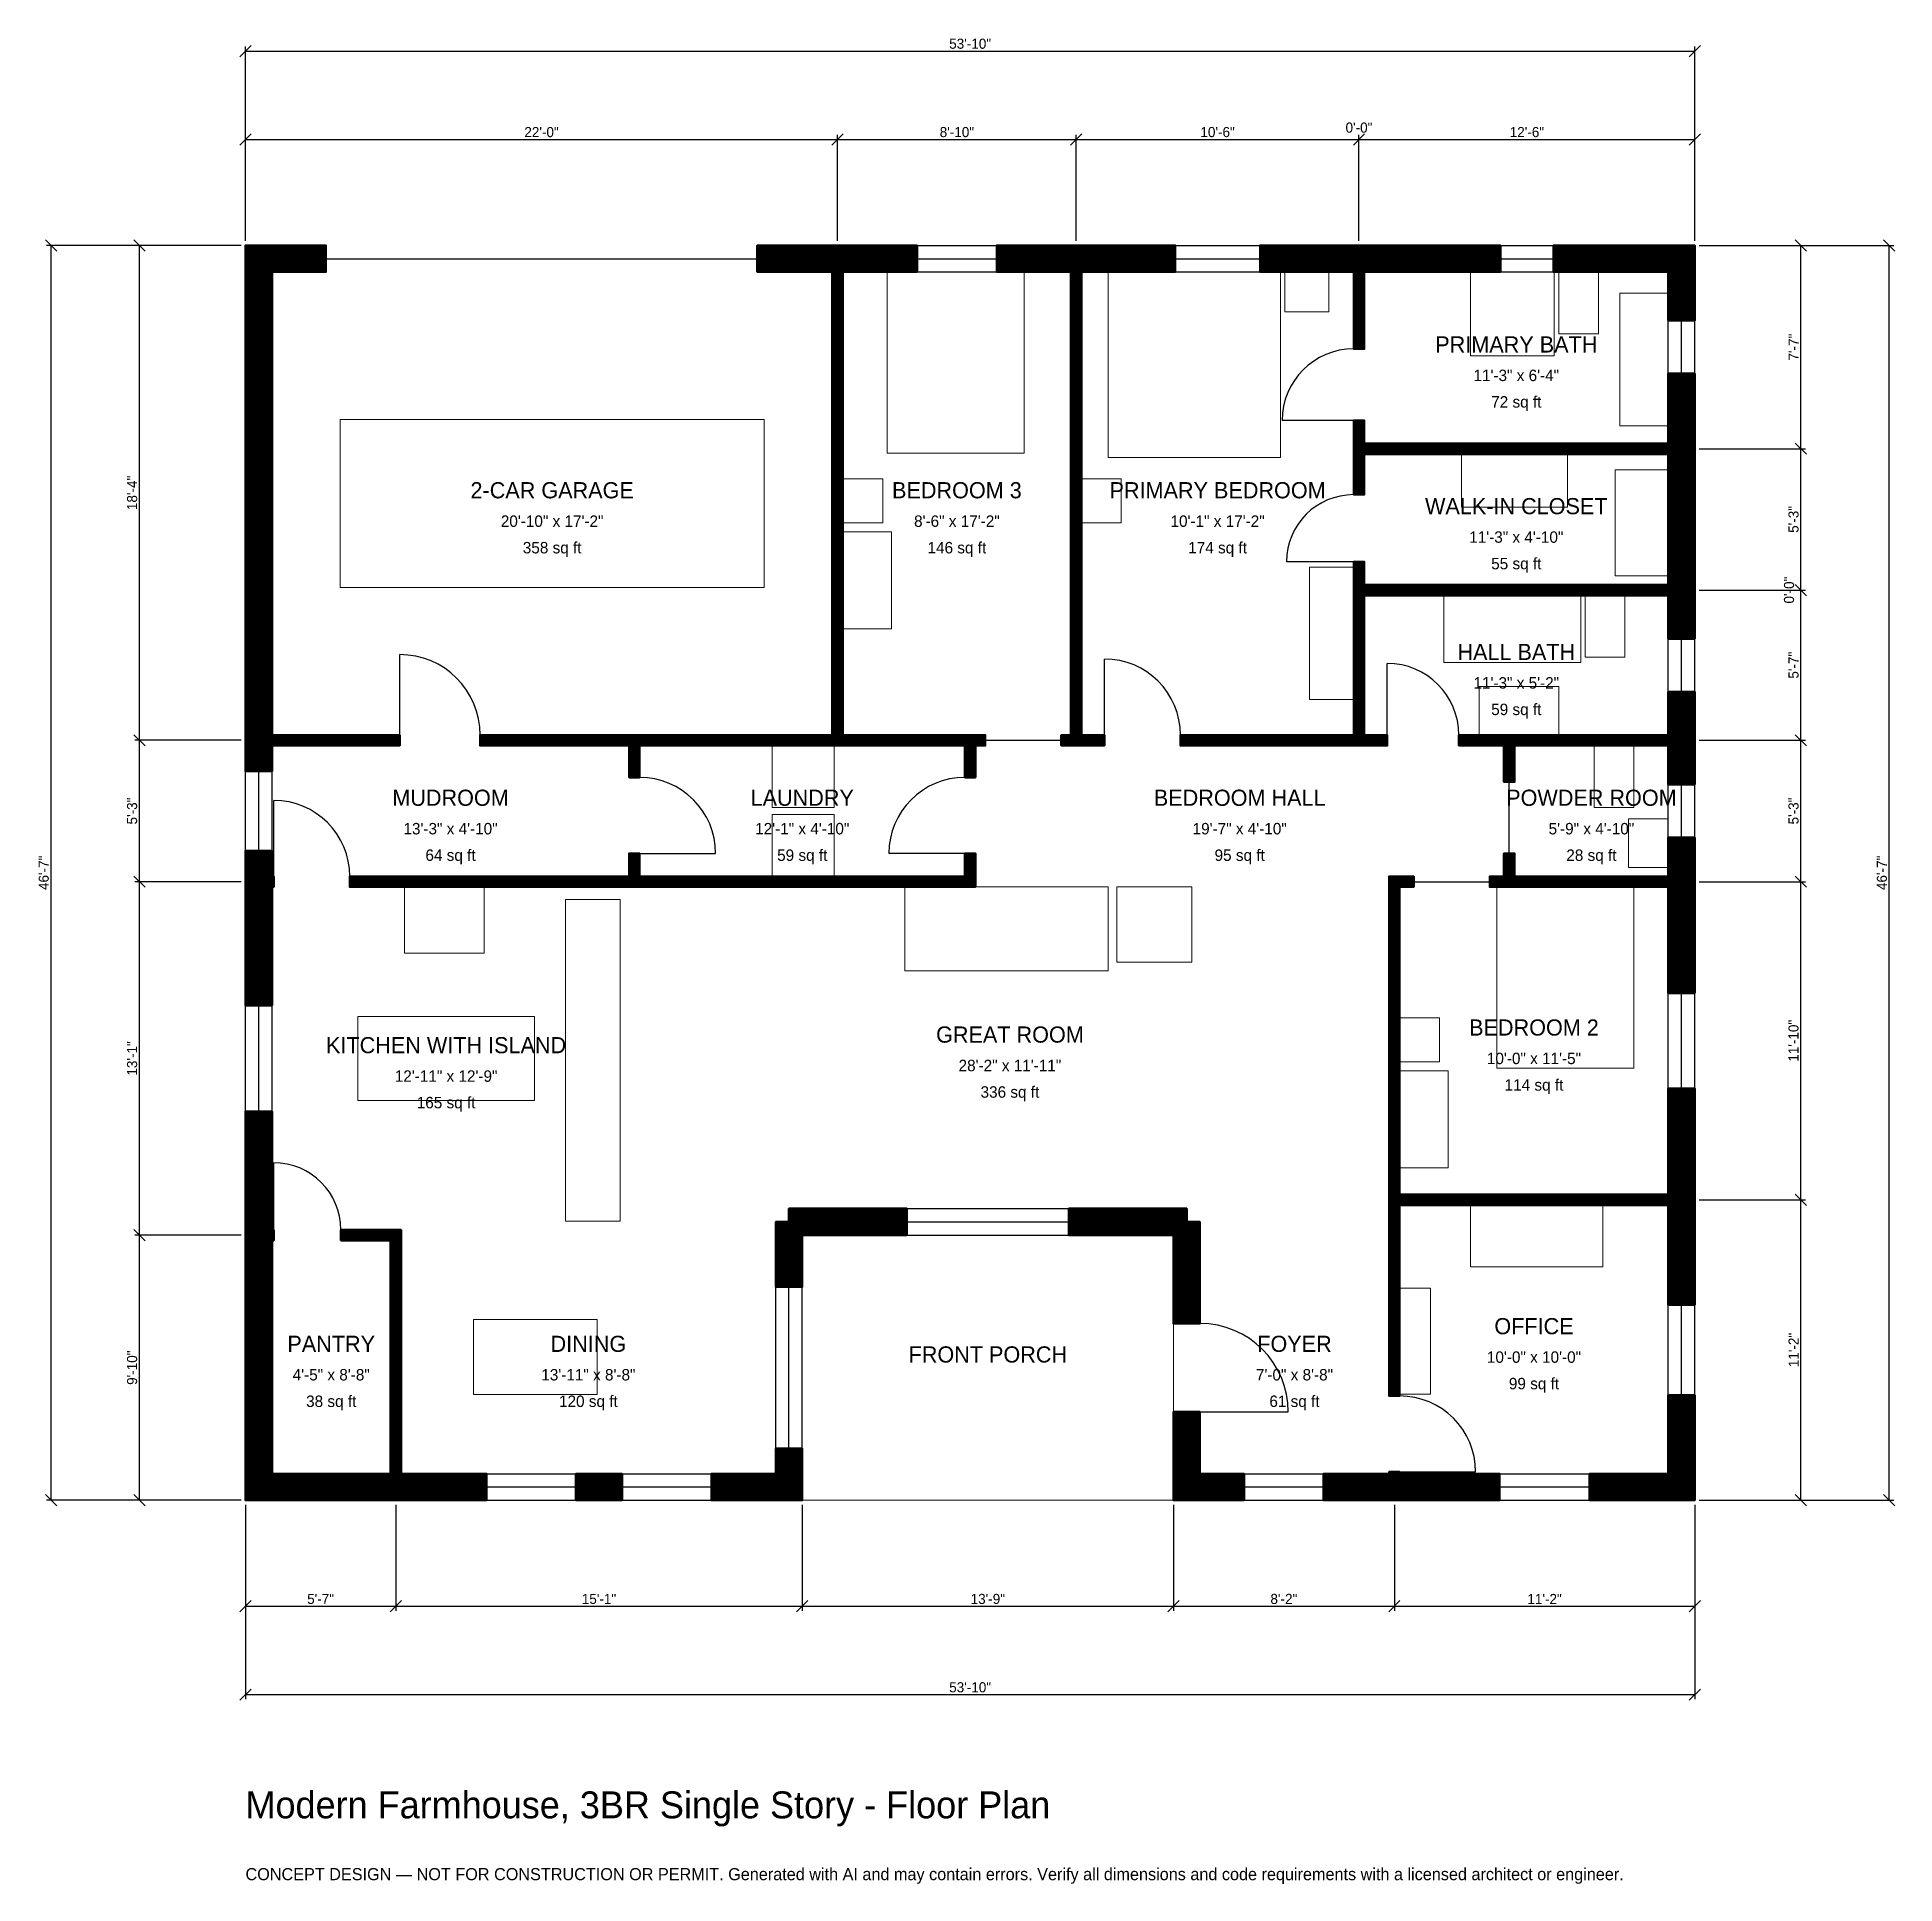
# Model space of a CAD drawing. Header units: inches. Extents: x -93 to 735, y -171 to 652.
import ezdxf
from ezdxf.enums import TextEntityAlignment as Align

# ---------------------------------------------------------------- set-up
doc = ezdxf.new("R2010")
doc.units = ezdxf.units.IN
doc.header["$MEASUREMENT"] = 0
doc.linetypes.add('DASHED', pattern=[0.6, 0.5, -0.1])
for name, color, linetype, lineweight in [('A-ANNO-DIMS', 1, 'Continuous', 13), ('A-ANNO-TEXT', 7, 'Continuous', 18), ('A-AREA-IDEN', 7, 'Continuous', 18), ('A-DOOR', 2, 'Continuous', 25), ('A-FLOR-FIXT', 9, 'Continuous', 13), ('A-FURN', 9, 'Continuous', 13), ('A-GLAZ', 4, 'Continuous', 25), ('A-SITE-PAVE', 8, 'Continuous', 13), ('A-WALL', 7, 'Continuous', 50), ('A-WALL-PATT', 8, 'Continuous', 13)]:
    doc.layers.add(name, color=color, linetype=linetype, lineweight=lineweight)
doc.dimstyles.new('PLAN', dxfattribs={"dimtxt": 4.5, "dimasz": 3, "dimexe": 2, "dimexo": 2, "dimgap": 1, "dimtad": 1, "dimdec": 0, "dimlunit": 4, "dimtsz": 2.5, "dimcen": 2.5, "dimclrd": 1, "dimclre": 1, "dimazin": 3, "dimtfac": 1, "dimtmove": 0, "dimatfit": 3})

msp = doc.modelspace()

# ---------------------------------------------------------------- hatches: boundary and pattern name
at = {"layer": 'A-WALL-PATT'}
h = msp.add_hatch(dxfattribs=at)
h.set_pattern_fill('ANSI31', color=8, scale=0.8)
h.paths.add_polyline_path([(509.4488, 0), (509.4488, 0), (505.9055, 0), (480.315, 0), (480.315, 11.811), (505.9055, 11.811), (509.4488, 11.811), (509.4488, 12.5984), (514.1732, 12.5984), (514.1732, 11.811), (517.7165, 11.811), (558.6614, 11.811), (558.6614, 0), (517.7165, 0), (514.1732, 0), (514.1732, 0), (509.4488, 0)])
h.paths.add_polyline_path([(425.1968, 0), (425.1968, 0), (413.3858, 0), (413.3858, 0), (413.3858, 0), (413.3858, 11.811), (413.3858, 11.811), (413.3858, 39.3701), (425.1968, 39.3701), (425.1968, 11.811), (444.8819, 11.811), (444.8819, 0), (425.1968, 0)])
h.paths.add_polyline_path([(413.3858, 118.1102), (366.7323, 118.1102), (366.7323, 129.9213), (419.2913, 129.9213), (419.2913, 124.0157), (425.1968, 124.0157), (425.1968, 78.7402), (413.3858, 78.7402), (413.3858, 118.1102)])
h.paths.add_polyline_path([(248.0315, 118.1102), (248.0315, 95.0787), (236.2205, 95.0787), (236.2205, 124.0157), (242.126, 124.0157), (242.126, 129.9213), (294.685, 129.9213), (294.685, 118.1102), (248.0315, 118.1102)])
h.paths.add_polyline_path([(248.0315, 11.811), (248.0315, 11.811), (248.0315, 0), (248.0315, 0), (248.0315, 0), (248.0315, 0), (236.2205, 0), (236.2205, 0), (207.5459, 0), (207.5459, 11.811), (236.2205, 11.811), (236.2205, 23.0315), (248.0315, 23.0315), (248.0315, 11.811)])
h.paths.add_polyline_path([(147.1785, 0), (147.1785, 11.811), (167.7822, 11.811), (167.7822, 0), (147.1785, 0)])
h.paths.add_polyline_path([(72.8346, 0), (69.2913, 0), (69.2913, 0), (64.5669, 0), (64.5669, 0), (61.0236, 0), (11.811, 0), (11.811, 0), (0, 0), (0, 0), (0, 0), (0, 0), (0, 0), (0, 11.811), (0, 11.811), (0, 112.2047), (0, 115.748), (0, 115.748), (0, 120.4724), (0, 120.4724), (0, 124.0157), (0, 173.2283), (11.811, 173.2283), (11.811, 124.0157), (11.811, 120.4724), (12.5984, 120.4724), (12.5984, 115.748), (11.811, 115.748), (11.811, 112.2047), (11.811, 11.811), (61.0236, 11.811), (64.5669, 11.811), (64.5669, 115.748), (42.5197, 115.748), (42.5197, 120.4724), (64.5669, 120.4724), (69.2913, 120.4724), (69.2913, 115.748), (69.2913, 11.811), (72.8346, 11.811), (107.4147, 11.811), (107.4147, 0), (72.8346, 0)])
h.paths.add_polyline_path([(0, 269.685), (0, 273.2283), (0, 273.2283), (0, 277.9528), (0, 277.9528), (0, 281.4961), (0, 289.3701), (11.811, 289.3701), (11.811, 281.4961), (11.811, 277.9528), (12.5984, 277.9528), (12.5984, 273.2283), (11.811, 273.2283), (11.811, 269.685), (11.811, 220.4724), (0, 220.4724), (0, 269.685)])
h.paths.add_polyline_path([(0, 332.6772), (0, 336.2205), (0, 336.2205), (0, 340.9449), (0, 340.9449), (0, 344.4882), (0, 547.2441), (0, 547.2441), (0, 559.0551), (0, 559.0551), (0, 559.0552), (0, 559.0552), (11.811, 559.0552), (11.811, 559.0551), (35.8268, 559.0551), (35.8268, 547.2441), (11.811, 547.2441), (11.811, 344.4882), (11.811, 340.9449), (68.7008, 340.9449), (68.7008, 336.2205), (11.811, 336.2205), (11.811, 332.6772), (11.811, 324.8031), (0, 324.8031), (0, 332.6772)])
h.paths.add_polyline_path([(257.874, 559.0551), (261.4173, 559.0551), (261.4173, 559.0552), (266.1417, 559.0552), (266.1417, 559.0551), (269.685, 559.0551), (299.2126, 559.0551), (299.2126, 547.2441), (269.685, 547.2441), (266.1417, 547.2441), (266.1417, 340.9449), (320.4724, 340.9449), (325.1969, 340.9449), (329.5276, 340.9449), (329.5276, 336.2205), (325.1969, 336.2205), (325.1969, 322.0472), (320.4724, 322.0472), (320.4724, 336.2205), (266.1417, 336.2205), (261.4173, 336.2205), (175.5906, 336.2205), (175.5906, 322.0472), (170.8661, 322.0472), (170.8661, 336.2205), (104.5276, 336.2205), (104.5276, 340.9449), (170.8661, 340.9449), (175.5906, 340.9449), (261.4173, 340.9449), (261.4173, 547.2441), (257.874, 547.2441), (227.9528, 547.2441), (227.9528, 559.0551), (257.874, 559.0551)])
h.paths.add_polyline_path([(364.1732, 559.0551), (367.7165, 559.0551), (367.7165, 559.0552), (372.4409, 559.0552), (372.4409, 559.0551), (375.9843, 559.0551), (414.1732, 559.0551), (414.1732, 547.2441), (375.9843, 547.2441), (372.4409, 547.2441), (372.4409, 340.9449), (382.6772, 340.9449), (382.6772, 336.2205), (372.4409, 336.2205), (367.7165, 336.2205), (363.3858, 336.2205), (363.3858, 340.9449), (367.7165, 340.9449), (367.7165, 547.2441), (364.1732, 547.2441), (334.6457, 547.2441), (334.6457, 559.0551), (364.1732, 559.0551)])
h.paths.add_polyline_path([(490.1575, 559.0551), (493.7008, 559.0551), (493.7008, 559.0552), (498.4252, 559.0552), (498.4252, 559.0551), (501.9685, 559.0551), (559.0551, 559.0551), (559.0551, 547.2441), (501.9685, 547.2441), (498.4252, 547.2441), (498.4252, 512.9921), (493.7008, 512.9921), (493.7008, 547.2441), (490.1575, 547.2441), (451.9685, 547.2441), (451.9685, 559.0551), (490.1575, 559.0551)])
h.paths.add_polyline_path([(633.8583, 559.0551), (633.8583, 559.0552), (645.6693, 559.0552), (645.6693, 559.0551), (645.6693, 559.0551), (645.6693, 547.2441), (645.6693, 547.2441), (645.6693, 525.5906), (633.8583, 525.5906), (633.8583, 547.2441), (582.6772, 547.2441), (582.6772, 559.0551), (633.8583, 559.0551)])
h.paths.add_polyline_path([(645.6693, 474.4094), (645.6693, 470.8661), (645.6693, 470.8661), (645.6693, 466.1417), (645.6693, 466.1417), (645.6693, 462.5984), (645.6693, 411.4173), (645.6693, 407.874), (645.6693, 407.874), (645.6693, 403.1496), (645.6693, 403.1496), (645.6693, 399.6063), (645.6693, 383.8583), (633.8583, 383.8583), (633.8583, 399.6063), (633.8583, 403.1496), (498.4252, 403.1496), (498.4252, 340.9449), (508.6614, 340.9449), (508.6614, 336.2205), (498.4252, 336.2205), (493.7008, 336.2205), (493.7008, 336.2205), (416.5354, 336.2205), (416.5354, 340.9449), (493.7008, 340.9449), (493.7008, 340.9449), (493.7008, 403.1496), (493.7008, 403.1496), (493.7008, 407.874), (493.7008, 407.874), (493.7008, 418.1102), (498.4252, 418.1102), (498.4252, 407.874), (633.8583, 407.874), (633.8583, 411.4173), (633.8583, 462.5984), (633.8583, 466.1417), (498.4252, 466.1417), (498.4252, 448.0315), (493.7008, 448.0315), (493.7008, 466.1417), (493.7008, 466.1417), (493.7008, 470.8661), (493.7008, 470.8661), (493.7008, 481.1024), (498.4252, 481.1024), (498.4252, 470.8661), (633.8583, 470.8661), (633.8583, 474.4094), (633.8583, 501.9685), (645.6693, 501.9685), (645.6693, 474.4094)])
h.paths.add_polyline_path([(645.6693, 344.4882), (645.6693, 344.4882), (645.6693, 340.9449), (645.6693, 340.9449), (645.6693, 336.2205), (645.6693, 336.2205), (645.6693, 318.8976), (633.8583, 318.8976), (633.8583, 332.6772), (633.8583, 332.6772), (633.8583, 336.2205), (565.3543, 336.2205), (565.3543, 320.0787), (560.6299, 320.0787), (560.6299, 336.2205), (540.5512, 336.2205), (540.5512, 340.9449), (560.6299, 340.9449), (560.6299, 340.9449), (565.3543, 340.9449), (633.8583, 340.9449), (633.8583, 360.2362), (645.6693, 360.2362), (645.6693, 344.4882)])
h.paths.add_polyline_path([(645.6693, 277.9528), (645.6693, 277.9528), (645.6693, 273.2283), (645.6693, 273.2283), (645.6693, 269.685), (645.6693, 269.685), (645.6693, 225.9843), (633.8583, 225.9843), (633.8583, 273.2283), (565.3543, 273.2283), (560.6299, 273.2283), (560.6299, 273.2283), (554.3307, 273.2283), (554.3307, 277.9528), (560.6299, 277.9528), (560.6299, 288.189), (565.3543, 288.189), (565.3543, 277.9528), (633.8583, 277.9528), (633.8583, 281.4961), (633.8583, 281.4961), (633.8583, 295.2756), (645.6693, 295.2756), (645.6693, 277.9528)])
h.paths.add_polyline_path([(645.6693, 139.7638), (645.6693, 136.2205), (645.6693, 136.2205), (645.6693, 131.4961), (645.6693, 131.4961), (645.6693, 127.9528), (645.6693, 87.0079), (633.8583, 87.0079), (633.8583, 127.9528), (633.8583, 131.4961), (514.1732, 131.4961), (514.1732, 120.4724), (514.1732, 115.748), (514.1732, 46.4567), (509.4488, 46.4567), (509.4488, 115.748), (509.4488, 120.4724), (509.4488, 131.4961), (509.4488, 136.2205), (509.4488, 273.2283), (509.4488, 277.9528), (514.1732, 277.9528), (520.4724, 277.9528), (520.4724, 273.2283), (514.1732, 273.2283), (514.1732, 136.2205), (633.8583, 136.2205), (633.8583, 139.7638), (633.8583, 183.4646), (645.6693, 183.4646), (645.6693, 139.7638)])
h.paths.add_polyline_path([(645.6693, 11.811), (645.6693, 11.811), (645.6693, 0), (645.6693, 0), (645.6693, 0), (633.8583, 0), (633.8583, 0), (598.8189, 0), (598.8189, 11.811), (633.8583, 11.811), (633.8583, 46.8504), (645.6693, 46.8504), (645.6693, 11.811)])
h.paths.add_polyline_path([(325.1969, 277.9528), (325.1969, 273.2283), (320.4724, 273.2283), (175.5906, 273.2283), (171.6535, 273.2283), (170.8661, 273.2283), (166.9291, 273.2283), (46.4567, 273.2283), (46.4567, 277.9528), (166.9291, 277.9528), (170.8661, 277.9528), (170.8661, 288.189), (175.5906, 288.189), (175.5906, 277.9528), (320.4724, 277.9528), (320.4724, 288.189), (325.1969, 288.189), (325.1969, 277.9528)])

# ---------------------------------------------------------------- linework, layer by layer
at = {"layer": 'A-DOOR', "linetype": 'DASHED'}
msp.add_line((35.8268, 553.1496), (227.9528, 553.1496), dxfattribs=at)
at = {"layer": 'A-DOOR'}
for p, q in [((493.7008, 481.1024), (461.811, 481.1024)), ((493.7008, 418.1102), (463.7795, 418.1102)), ((68.7008, 340.9449), (68.7008, 376.7717)), ((382.6772, 340.9449), (382.6772, 374.8031)), ((508.6614, 340.9449), (508.6614, 372.8346)), ((329.5276, 338.5827), (363.3858, 338.5827)), ((562.9921, 288.189), (562.9921, 320.0787)), ((12.5984, 277.9528), (12.5984, 311.811)), ((175.5906, 288.189), (209.4488, 288.189)), ((320.4724, 288.189), (286.6142, 288.189)), ((520.4724, 275.5906), (554.3307, 275.5906)), ((12.5984, 120.4724), (12.5984, 150.3937)), ((425.1968, 39.3701), (464.5669, 39.3701)), ((514.1732, 12.5984), (548.0315, 12.5984))]:
    msp.add_line(p, q, dxfattribs=at)
for centre, radius, start, end in [((493.7008, 481.1024), 31.8898, 90, 180), ((493.7008, 418.1102), 29.9213, 90, 180), ((68.7008, 340.9449), 35.8268, 0, 90), ((382.6772, 340.9449), 33.8583, 0, 90), ((508.6614, 340.9449), 31.8898, 0, 90), ((175.5906, 288.189), 33.8583, 0, 90), ((320.4724, 288.189), 33.8583, 90, 180), ((12.5984, 277.9528), 33.8583, 0, 90), ((12.5984, 120.4724), 29.9213, 0, 90), ((425.1968, 39.3701), 39.3701, 0, 90), ((514.1732, 12.5984), 33.8583, 0, 90)]:
    msp.add_arc(centre, radius, start, end, dxfattribs=at)
at = {"layer": 'A-FLOR-FIXT'}
for points in [[(545.6693, 509.8425), (583.0709, 509.8425), (583.0709, 547.2441), (545.6693, 547.2441)], [(585.0394, 519.685), (602.7559, 519.685), (602.7559, 547.2441), (585.0394, 547.2441)], [(612.2047, 478.7402), (633.8583, 478.7402), (633.8583, 537.7953), (612.2047, 537.7953)], [(533.8583, 373.2283), (594.8819, 373.2283), (594.8819, 403.1496), (533.8583, 403.1496)], [(596.8504, 375.5906), (614.5669, 375.5906), (614.5669, 403.1496), (596.8504, 403.1496)], [(549.6063, 340.9449), (585.0394, 340.9449), (585.0394, 362.5984), (549.6063, 362.5984)], [(600.7874, 308.6614), (618.5039, 308.6614), (618.5039, 336.2205), (600.7874, 336.2205)], [(616.1417, 281.8898), (633.8583, 281.8898), (633.8583, 303.5433), (616.1417, 303.5433)], [(142.5197, 124.4094), (166.9291, 124.4094), (166.9291, 267.7165), (142.5197, 267.7165)], [(50, 178.1496), (128.7402, 178.1496), (128.7402, 215.5512), (50, 215.5512)]]:
    msp.add_lwpolyline(points, close=True, dxfattribs=at)
at = {"layer": 'A-FURN'}
for points in [[(285.8268, 466.5354), (346.8504, 466.5354), (346.8504, 547.2441), (285.8268, 547.2441)], [(384.252, 464.5669), (461.0236, 464.5669), (461.0236, 547.2441), (384.252, 547.2441)], [(462.9921, 529.5276), (482.6772, 529.5276), (482.6772, 547.2441), (462.9921, 547.2441)], [(42.126, 406.6929), (231.1024, 406.6929), (231.1024, 481.4961), (42.126, 481.4961)], [(541.7323, 442.5197), (588.9764, 442.5197), (588.9764, 466.1417), (541.7323, 466.1417)], [(610.2362, 411.811), (633.8583, 411.811), (633.8583, 459.0551), (610.2362, 459.0551)], [(266.1417, 435.4331), (283.8583, 435.4331), (283.8583, 455.1181), (266.1417, 455.1181)], [(372.4409, 435.4331), (390.1575, 435.4331), (390.1575, 455.1181), (372.4409, 455.1181)], [(266.1417, 388.189), (287.7953, 388.189), (287.7953, 431.4961), (266.1417, 431.4961)], [(474.0157, 356.6929), (493.7008, 356.6929), (493.7008, 415.748), (474.0157, 415.748)], [(234.6457, 308.6614), (262.2047, 308.6614), (262.2047, 336.2205), (234.6457, 336.2205)], [(234.6457, 277.9528), (262.2047, 277.9528), (262.2047, 305.5118), (234.6457, 305.5118)], [(70.8661, 243.7008), (106.2992, 243.7008), (106.2992, 273.2283), (70.8661, 273.2283)], [(293.7008, 235.8268), (384.252, 235.8268), (384.252, 273.2283), (293.7008, 273.2283)], [(388.189, 239.7638), (421.6535, 239.7638), (421.6535, 273.2283), (388.189, 273.2283)], [(557.4803, 192.5197), (618.5039, 192.5197), (618.5039, 273.2283), (557.4803, 273.2283)], [(514.1732, 195.2756), (531.8898, 195.2756), (531.8898, 214.9606), (514.1732, 214.9606)], [(514.1732, 148.0315), (535.8268, 148.0315), (535.8268, 191.3386), (514.1732, 191.3386)], [(545.6693, 103.937), (604.7244, 103.937), (604.7244, 131.4961), (545.6693, 131.4961)], [(514.1732, 47.2441), (527.9528, 47.2441), (527.9528, 94.4882), (514.1732, 94.4882)], [(101.5748, 47.0472), (156.6929, 47.0472), (156.6929, 80.5118), (101.5748, 80.5118)]]:
    msp.add_lwpolyline(points, close=True, dxfattribs=at)
at = {"layer": 'A-GLAZ'}
for p, q in [((299.2126, 559.0551), (334.6457, 559.0551)), ((414.1732, 559.0551), (451.9685, 559.0551)), ((559.0551, 559.0551), (582.6772, 559.0551)), ((299.2126, 553.1496), (334.6457, 553.1496)), ((299.2126, 547.2441), (334.6457, 547.2441)), ((414.1732, 553.1496), (451.9685, 553.1496)), ((414.1732, 547.2441), (451.9685, 547.2441)), ((559.0551, 553.1496), (582.6772, 553.1496)), ((559.0551, 547.2441), (582.6772, 547.2441)), ((633.8583, 501.9685), (633.8583, 525.5906)), ((639.7638, 501.9685), (639.7638, 525.5906)), ((645.6693, 501.9685), (645.6693, 525.5906)), ((633.8583, 360.2362), (633.8583, 383.8583)), ((639.7638, 360.2362), (639.7638, 383.8583)), ((645.6693, 360.2362), (645.6693, 383.8583)), ((0, 289.3701), (0, 324.8031)), ((5.9055, 289.3701), (5.9055, 324.8031)), ((11.811, 289.3701), (11.811, 324.8031)), ((633.8583, 295.2756), (633.8583, 318.8976)), ((639.7638, 295.2756), (639.7638, 318.8976)), ((645.6693, 295.2756), (645.6693, 318.8976)), ((633.8583, 183.4646), (633.8583, 225.9843)), ((639.7638, 183.4646), (639.7638, 225.9843)), ((645.6693, 183.4646), (645.6693, 225.9843)), ((0, 173.2283), (0, 220.4724)), ((5.9055, 173.2283), (5.9055, 220.4724)), ((11.811, 173.2283), (11.811, 220.4724)), ((294.685, 129.9213), (366.7323, 129.9213)), ((294.685, 124.0157), (366.7323, 124.0157)), ((294.685, 118.1102), (366.7323, 118.1102)), ((236.2205, 23.0315), (236.2205, 95.0787)), ((242.126, 23.0315), (242.126, 95.0787)), ((248.0315, 23.0315), (248.0315, 95.0787)), ((633.8583, 46.8504), (633.8583, 87.0079)), ((639.7638, 46.8504), (639.7638, 87.0079)), ((645.6693, 46.8504), (645.6693, 87.0079)), ((107.4147, 11.811), (147.1785, 11.811)), ((167.7822, 11.811), (207.5459, 11.811)), ((444.8819, 11.811), (480.315, 11.811)), ((558.6614, 11.811), (598.8189, 11.811)), ((107.4147, 5.9055), (147.1785, 5.9055)), ((107.4147, 0), (147.1785, 0)), ((167.7822, 5.9055), (207.5459, 5.9055)), ((167.7822, 0), (207.5459, 0)), ((444.8819, 5.9055), (480.315, 5.9055)), ((444.8819, 0), (480.315, 0)), ((558.6614, 5.9055), (598.8189, 5.9055)), ((558.6614, 0), (598.8189, 0))]:
    msp.add_line(p, q, dxfattribs=at)
at = {"layer": 'A-SITE-PAVE', "linetype": 'DASHED'}
msp.add_lwpolyline([(248.0315, 0), (413.3858, 0), (413.3858, 118.1102), (248.0315, 118.1102)], close=True, dxfattribs=at)
at = {"layer": 'A-WALL'}
for points in [[(0, 332.6772), (0, 336.2205), (0, 336.2205), (0, 340.9449), (0, 340.9449), (0, 344.4882), (0, 547.2441), (0, 547.2441), (0, 559.0551), (0, 559.0551), (0, 559.0552), (0, 559.0552), (11.811, 559.0552), (11.811, 559.0551), (35.8268, 559.0551), (35.8268, 547.2441), (11.811, 547.2441), (11.811, 344.4882), (11.811, 340.9449), (68.7008, 340.9449), (68.7008, 336.2205), (11.811, 336.2205), (11.811, 332.6772), (11.811, 324.8031), (0, 324.8031), (0, 332.6772)], [(257.874, 559.0551), (261.4173, 559.0551), (261.4173, 559.0552), (266.1417, 559.0552), (266.1417, 559.0551), (269.685, 559.0551), (299.2126, 559.0551), (299.2126, 547.2441), (269.685, 547.2441), (266.1417, 547.2441), (266.1417, 340.9449), (320.4724, 340.9449), (325.1969, 340.9449), (329.5276, 340.9449), (329.5276, 336.2205), (325.1969, 336.2205), (325.1969, 322.0472), (320.4724, 322.0472), (320.4724, 336.2205), (266.1417, 336.2205), (261.4173, 336.2205), (175.5906, 336.2205), (175.5906, 322.0472), (170.8661, 322.0472), (170.8661, 336.2205), (104.5276, 336.2205), (104.5276, 340.9449), (170.8661, 340.9449), (175.5906, 340.9449), (261.4173, 340.9449), (261.4173, 547.2441), (257.874, 547.2441), (227.9528, 547.2441), (227.9528, 559.0551), (257.874, 559.0551)], [(364.1732, 559.0551), (367.7165, 559.0551), (367.7165, 559.0552), (372.4409, 559.0552), (372.4409, 559.0551), (375.9843, 559.0551), (414.1732, 559.0551), (414.1732, 547.2441), (375.9843, 547.2441), (372.4409, 547.2441), (372.4409, 340.9449), (382.6772, 340.9449), (382.6772, 336.2205), (372.4409, 336.2205), (367.7165, 336.2205), (363.3858, 336.2205), (363.3858, 340.9449), (367.7165, 340.9449), (367.7165, 547.2441), (364.1732, 547.2441), (334.6457, 547.2441), (334.6457, 559.0551), (364.1732, 559.0551)], [(490.1575, 559.0551), (493.7008, 559.0551), (493.7008, 559.0552), (498.4252, 559.0552), (498.4252, 559.0551), (501.9685, 559.0551), (559.0551, 559.0551), (559.0551, 547.2441), (501.9685, 547.2441), (498.4252, 547.2441), (498.4252, 512.9921), (493.7008, 512.9921), (493.7008, 547.2441), (490.1575, 547.2441), (451.9685, 547.2441), (451.9685, 559.0551), (490.1575, 559.0551)], [(633.8583, 559.0551), (633.8583, 559.0552), (645.6693, 559.0552), (645.6693, 559.0551), (645.6693, 559.0551), (645.6693, 547.2441), (645.6693, 547.2441), (645.6693, 525.5906), (633.8583, 525.5906), (633.8583, 547.2441), (582.6772, 547.2441), (582.6772, 559.0551), (633.8583, 559.0551)], [(645.6693, 474.4094), (645.6693, 470.8661), (645.6693, 470.8661), (645.6693, 466.1417), (645.6693, 466.1417), (645.6693, 462.5984), (645.6693, 411.4173), (645.6693, 407.874), (645.6693, 407.874), (645.6693, 403.1496), (645.6693, 403.1496), (645.6693, 399.6063), (645.6693, 383.8583), (633.8583, 383.8583), (633.8583, 399.6063), (633.8583, 403.1496), (498.4252, 403.1496), (498.4252, 340.9449), (508.6614, 340.9449), (508.6614, 336.2205), (498.4252, 336.2205), (493.7008, 336.2205), (493.7008, 336.2205), (416.5354, 336.2205), (416.5354, 340.9449), (493.7008, 340.9449), (493.7008, 340.9449), (493.7008, 403.1496), (493.7008, 403.1496), (493.7008, 407.874), (493.7008, 407.874), (493.7008, 418.1102), (498.4252, 418.1102), (498.4252, 407.874), (633.8583, 407.874), (633.8583, 411.4173), (633.8583, 462.5984), (633.8583, 466.1417), (498.4252, 466.1417), (498.4252, 448.0315), (493.7008, 448.0315), (493.7008, 466.1417), (493.7008, 466.1417), (493.7008, 470.8661), (493.7008, 470.8661), (493.7008, 481.1024), (498.4252, 481.1024), (498.4252, 470.8661), (633.8583, 470.8661), (633.8583, 474.4094), (633.8583, 501.9685), (645.6693, 501.9685), (645.6693, 474.4094)], [(645.6693, 344.4882), (645.6693, 344.4882), (645.6693, 340.9449), (645.6693, 340.9449), (645.6693, 336.2205), (645.6693, 336.2205), (645.6693, 318.8976), (633.8583, 318.8976), (633.8583, 332.6772), (633.8583, 332.6772), (633.8583, 336.2205), (565.3543, 336.2205), (565.3543, 320.0787), (560.6299, 320.0787), (560.6299, 336.2205), (540.5512, 336.2205), (540.5512, 340.9449), (560.6299, 340.9449), (560.6299, 340.9449), (565.3543, 340.9449), (633.8583, 340.9449), (633.8583, 360.2362), (645.6693, 360.2362), (645.6693, 344.4882)], [(645.6693, 277.9528), (645.6693, 277.9528), (645.6693, 273.2283), (645.6693, 273.2283), (645.6693, 269.685), (645.6693, 269.685), (645.6693, 225.9843), (633.8583, 225.9843), (633.8583, 273.2283), (565.3543, 273.2283), (560.6299, 273.2283), (560.6299, 273.2283), (554.3307, 273.2283), (554.3307, 277.9528), (560.6299, 277.9528), (560.6299, 288.189), (565.3543, 288.189), (565.3543, 277.9528), (633.8583, 277.9528), (633.8583, 281.4961), (633.8583, 281.4961), (633.8583, 295.2756), (645.6693, 295.2756), (645.6693, 277.9528)], [(0, 269.685), (0, 273.2283), (0, 273.2283), (0, 277.9528), (0, 277.9528), (0, 281.4961), (0, 289.3701), (11.811, 289.3701), (11.811, 281.4961), (11.811, 277.9528), (12.5984, 277.9528), (12.5984, 273.2283), (11.811, 273.2283), (11.811, 269.685), (11.811, 220.4724), (0, 220.4724), (0, 269.685)], [(325.1969, 277.9528), (325.1969, 273.2283), (320.4724, 273.2283), (175.5906, 273.2283), (171.6535, 273.2283), (170.8661, 273.2283), (166.9291, 273.2283), (46.4567, 273.2283), (46.4567, 277.9528), (166.9291, 277.9528), (170.8661, 277.9528), (170.8661, 288.189), (175.5906, 288.189), (175.5906, 277.9528), (320.4724, 277.9528), (320.4724, 288.189), (325.1969, 288.189), (325.1969, 277.9528)], [(645.6693, 139.7638), (645.6693, 136.2205), (645.6693, 136.2205), (645.6693, 131.4961), (645.6693, 131.4961), (645.6693, 127.9528), (645.6693, 87.0079), (633.8583, 87.0079), (633.8583, 127.9528), (633.8583, 131.4961), (514.1732, 131.4961), (514.1732, 120.4724), (514.1732, 115.748), (514.1732, 46.4567), (509.4488, 46.4567), (509.4488, 115.748), (509.4488, 120.4724), (509.4488, 131.4961), (509.4488, 136.2205), (509.4488, 273.2283), (509.4488, 277.9528), (514.1732, 277.9528), (520.4724, 277.9528), (520.4724, 273.2283), (514.1732, 273.2283), (514.1732, 136.2205), (633.8583, 136.2205), (633.8583, 139.7638), (633.8583, 183.4646), (645.6693, 183.4646), (645.6693, 139.7638)], [(72.8346, 0), (69.2913, 0), (69.2913, 0), (64.5669, 0), (64.5669, 0), (61.0236, 0), (11.811, 0), (11.811, 0), (0, 0), (0, 0), (0, 0), (0, 0), (0, 0), (0, 11.811), (0, 11.811), (0, 112.2047), (0, 115.748), (0, 115.748), (0, 120.4724), (0, 120.4724), (0, 124.0157), (0, 173.2283), (11.811, 173.2283), (11.811, 124.0157), (11.811, 120.4724), (12.5984, 120.4724), (12.5984, 115.748), (11.811, 115.748), (11.811, 112.2047), (11.811, 11.811), (61.0236, 11.811), (64.5669, 11.811), (64.5669, 115.748), (42.5197, 115.748), (42.5197, 120.4724), (64.5669, 120.4724), (69.2913, 120.4724), (69.2913, 115.748), (69.2913, 11.811), (72.8346, 11.811), (107.4147, 11.811), (107.4147, 0), (72.8346, 0)], [(248.0315, 118.1102), (248.0315, 95.0787), (236.2205, 95.0787), (236.2205, 124.0157), (242.126, 124.0157), (242.126, 129.9213), (294.685, 129.9213), (294.685, 118.1102), (248.0315, 118.1102)], [(413.3858, 118.1102), (366.7323, 118.1102), (366.7323, 129.9213), (419.2913, 129.9213), (419.2913, 124.0157), (425.1968, 124.0157), (425.1968, 78.7402), (413.3858, 78.7402), (413.3858, 118.1102)], [(645.6693, 11.811), (645.6693, 11.811), (645.6693, 0), (645.6693, 0), (645.6693, 0), (633.8583, 0), (633.8583, 0), (598.8189, 0), (598.8189, 11.811), (633.8583, 11.811), (633.8583, 46.8504), (645.6693, 46.8504), (645.6693, 11.811)], [(425.1968, 0), (425.1968, 0), (413.3858, 0), (413.3858, 0), (413.3858, 0), (413.3858, 11.811), (413.3858, 11.811), (413.3858, 39.3701), (425.1968, 39.3701), (425.1968, 11.811), (444.8819, 11.811), (444.8819, 0), (425.1968, 0)], [(248.0315, 11.811), (248.0315, 11.811), (248.0315, 0), (248.0315, 0), (248.0315, 0), (248.0315, 0), (236.2205, 0), (236.2205, 0), (207.5459, 0), (207.5459, 11.811), (236.2205, 11.811), (236.2205, 23.0315), (248.0315, 23.0315), (248.0315, 11.811)], [(147.1785, 0), (147.1785, 11.811), (167.7822, 11.811), (167.7822, 0), (147.1785, 0)], [(509.4488, 0), (509.4488, 0), (505.9055, 0), (480.315, 0), (480.315, 11.811), (505.9055, 11.811), (509.4488, 11.811), (509.4488, 12.5984), (514.1732, 12.5984), (514.1732, 11.811), (517.7165, 11.811), (558.6614, 11.811), (558.6614, 0), (517.7165, 0), (514.1732, 0), (514.1732, 0), (509.4488, 0)]]:
    msp.add_lwpolyline(points, close=True, dxfattribs=at)

# ---------------------------------------------------------------- texts
at = {"layer": 'A-ANNO-TEXT'}
for s, height, p in [('Modern Farmhouse, 3BR Single Story - Floor Plan', 12, (0, -141.7323)), ('CONCEPT DESIGN — NOT FOR CONSTRUCTION OR PERMIT. Generated with AI and may contain errors. Verify all dimensions and code requirements with a licensed architect or engineer.', 5.4, (0, -169.2913))]:
    msp.add_text(s, height=height, dxfattribs=at).set_placement(p)
at = {"layer": 'A-AREA-IDEN'}
for s, height, p in [('PRIMARY BATH', 7.2, (566.1417, 514.9606)), ('11\'-3" x 6\'-4"', 5.1, (566.1417, 501.1811)), ('72 sq ft', 5.1, (566.1417, 489.3701)), ('2-CAR GARAGE', 7.2, (136.6142, 450)), ('BEDROOM 3', 7.2, (316.9291, 450)), ('PRIMARY BEDROOM', 7.2, (433.0709, 450)), ('20\'-10" x 17\'-2"', 5.1, (136.6142, 436.2205)), ('8\'-6" x 17\'-2"', 5.1, (316.9291, 436.2205)), ('10\'-1" x 17\'-2"', 5.1, (433.0709, 436.2205)), ('WALK-IN CLOSET', 7.2, (566.1417, 442.9134)), ('11\'-3" x 4\'-10"', 5.1, (566.1417, 429.1339)), ('358 sq ft', 5.1, (136.6142, 424.4094)), ('146 sq ft', 5.1, (316.9291, 424.4094)), ('174 sq ft', 5.1, (433.0709, 424.4094)), ('55 sq ft', 5.1, (566.1417, 417.3228)), ('HALL BATH', 7.2, (566.1417, 377.9528)), ('11\'-3" x 5\'-2"', 5.1, (566.1417, 364.1732)), ('59 sq ft', 5.1, (566.1417, 352.3622)), ('MUDROOM', 7.2, (91.3386, 312.9921)), ('LAUNDRY', 7.2, (248.0315, 312.9921)), ('BEDROOM HALL', 7.2, (442.9134, 312.9921)), ('POWDER ROOM', 7.2, (599.6063, 312.9921)), ('13\'-3" x 4\'-10"', 5.1, (91.3386, 299.2126)), ('12\'-1" x 4\'-10"', 5.1, (248.0315, 299.2126)), ('19\'-7" x 4\'-10"', 5.1, (442.9134, 299.2126)), ('5\'-9" x 4\'-10"', 5.1, (599.6063, 299.2126)), ('64 sq ft', 5.1, (91.3386, 287.4016)), ('59 sq ft', 5.1, (248.0315, 287.4016)), ('95 sq ft', 5.1, (442.9134, 287.4016)), ('28 sq ft', 5.1, (599.6063, 287.4016)), ('GREAT ROOM', 7.2, (340.5512, 207.4803)), ('BEDROOM 2', 7.2, (574.0157, 210.6299)), ('KITCHEN WITH ISLAND', 7.2, (89.3701, 202.7559)), ('10\'-0" x 11\'-5"', 5.1, (574.0157, 196.8504)), ('12\'-11" x 12\'-9"', 5.1, (89.3701, 188.9764)), ('28\'-2" x 11\'-11"', 5.1, (340.5512, 193.7008)), ('336 sq ft', 5.1, (340.5512, 181.8898)), ('114 sq ft', 5.1, (574.0157, 185.0394)), ('165 sq ft', 5.1, (89.3701, 177.1654)), ('OFFICE', 7.2, (574.0157, 77.5591)), ('PANTRY', 7.2, (38.189, 69.685)), ('DINING', 7.2, (152.7559, 69.685)), ('FRONT PORCH', 7.2, (330.7087, 64.9606)), ('FOYER', 7.2, (467.3228, 69.685)), ('10\'-0" x 10\'-0"', 5.1, (574.0157, 63.7795)), ('4\'-5" x 8\'-8"', 5.1, (38.189, 55.9055)), ('13\'-11" x 8\'-8"', 5.1, (152.7559, 55.9055)), ('7\'-0" x 8\'-8"', 5.1, (467.3228, 55.9055)), ('99 sq ft', 5.1, (574.0157, 51.9685)), ('38 sq ft', 5.1, (38.189, 44.0945)), ('120 sq ft', 5.1, (152.7559, 44.0945)), ('61 sq ft', 5.1, (467.3228, 44.0945))]:
    msp.add_text(s, height=height, dxfattribs=at).set_placement(p, align=Align.MIDDLE_CENTER)

# ---------------------------------------------------------------- dimensions: what is measured, and where the dimension line sits
at = {"layer": 'A-ANNO-DIMS'}
for base, p1, p2, text in [((0, 645.6693), (0, 559.0551), (645.6693, 559.0551), '53\'-10"'), ((0, 606.2992), (0, 559.0551), (263.7795, 559.0551), '22\'-0"'), ((263.7795, 606.2992), (263.7795, 559.0551), (370.0787, 559.0551), '8\'-10"'), ((370.0787, 606.2992), (370.0787, 559.0551), (496.063, 559.0551), '10\'-6"'), ((496.063, 606.2992), (496.063, 559.0551), (496.063, 559.0551), '0\'-0"'), ((496.063, 606.2992), (496.063, 559.0551), (645.6693, 559.0551), '12\'-6"'), ((0, -47.2441), (0, 0), (66.9291, 0), '5\'-7"'), ((0, -86.6142), (0, 0), (645.6693, 0), '53\'-10"'), ((66.9291, -47.2441), (66.9291, 0), (248.0315, 0), '15\'-1"'), ((248.0315, -47.2441), (248.0315, 0), (413.3858, 0), '13\'-9"'), ((413.3858, -47.2441), (413.3858, 0), (511.811, 0), '8\'-2"'), ((511.811, -47.2441), (511.811, 0), (645.6693, 0), '11\'-2"')]:
    msp.add_linear_dim(base=base, p1=p1, p2=p2, text=text, dimstyle='PLAN', dxfattribs=at).render()
for base, p1, p2, text in [((-86.6142, 0), (0, 0), (0, 559.0551), '46\'-7"'), ((-47.2441, 338.5827), (0, 338.5827), (0, 559.0551), '18\'-4"'), ((692.9134, 468.5039), (645.6693, 468.5039), (645.6693, 559.0551), '7\'-7"'), ((732.2835, 0), (645.6693, 0), (645.6693, 559.0551), '46\'-7"'), ((692.9134, 405.5118), (645.6693, 405.5118), (645.6693, 468.5039), '5\'-3"'), ((692.9134, 405.5118), (645.6693, 405.5118), (645.6693, 405.5118), '0\'-0"'), ((692.9134, 338.5827), (645.6693, 338.5827), (645.6693, 405.5118), '5\'-7"'), ((-47.2441, 275.5906), (0, 275.5906), (0, 338.5827), '5\'-3"'), ((692.9134, 275.5906), (645.6693, 275.5906), (645.6693, 338.5827), '5\'-3"'), ((-47.2441, 118.1102), (0, 118.1102), (0, 275.5906), '13\'-1"'), ((692.9134, 133.8583), (645.6693, 133.8583), (645.6693, 275.5906), '11\'-10"'), ((692.9134, 0), (645.6693, 0), (645.6693, 133.8583), '11\'-2"'), ((-47.2441, 0), (0, 0), (0, 118.1102), '9\'-10"')]:
    msp.add_linear_dim(base=base, p1=p1, p2=p2, angle=90, text=text, dimstyle='PLAN', dxfattribs=at).render()

doc.saveas('drawing.dxf')
